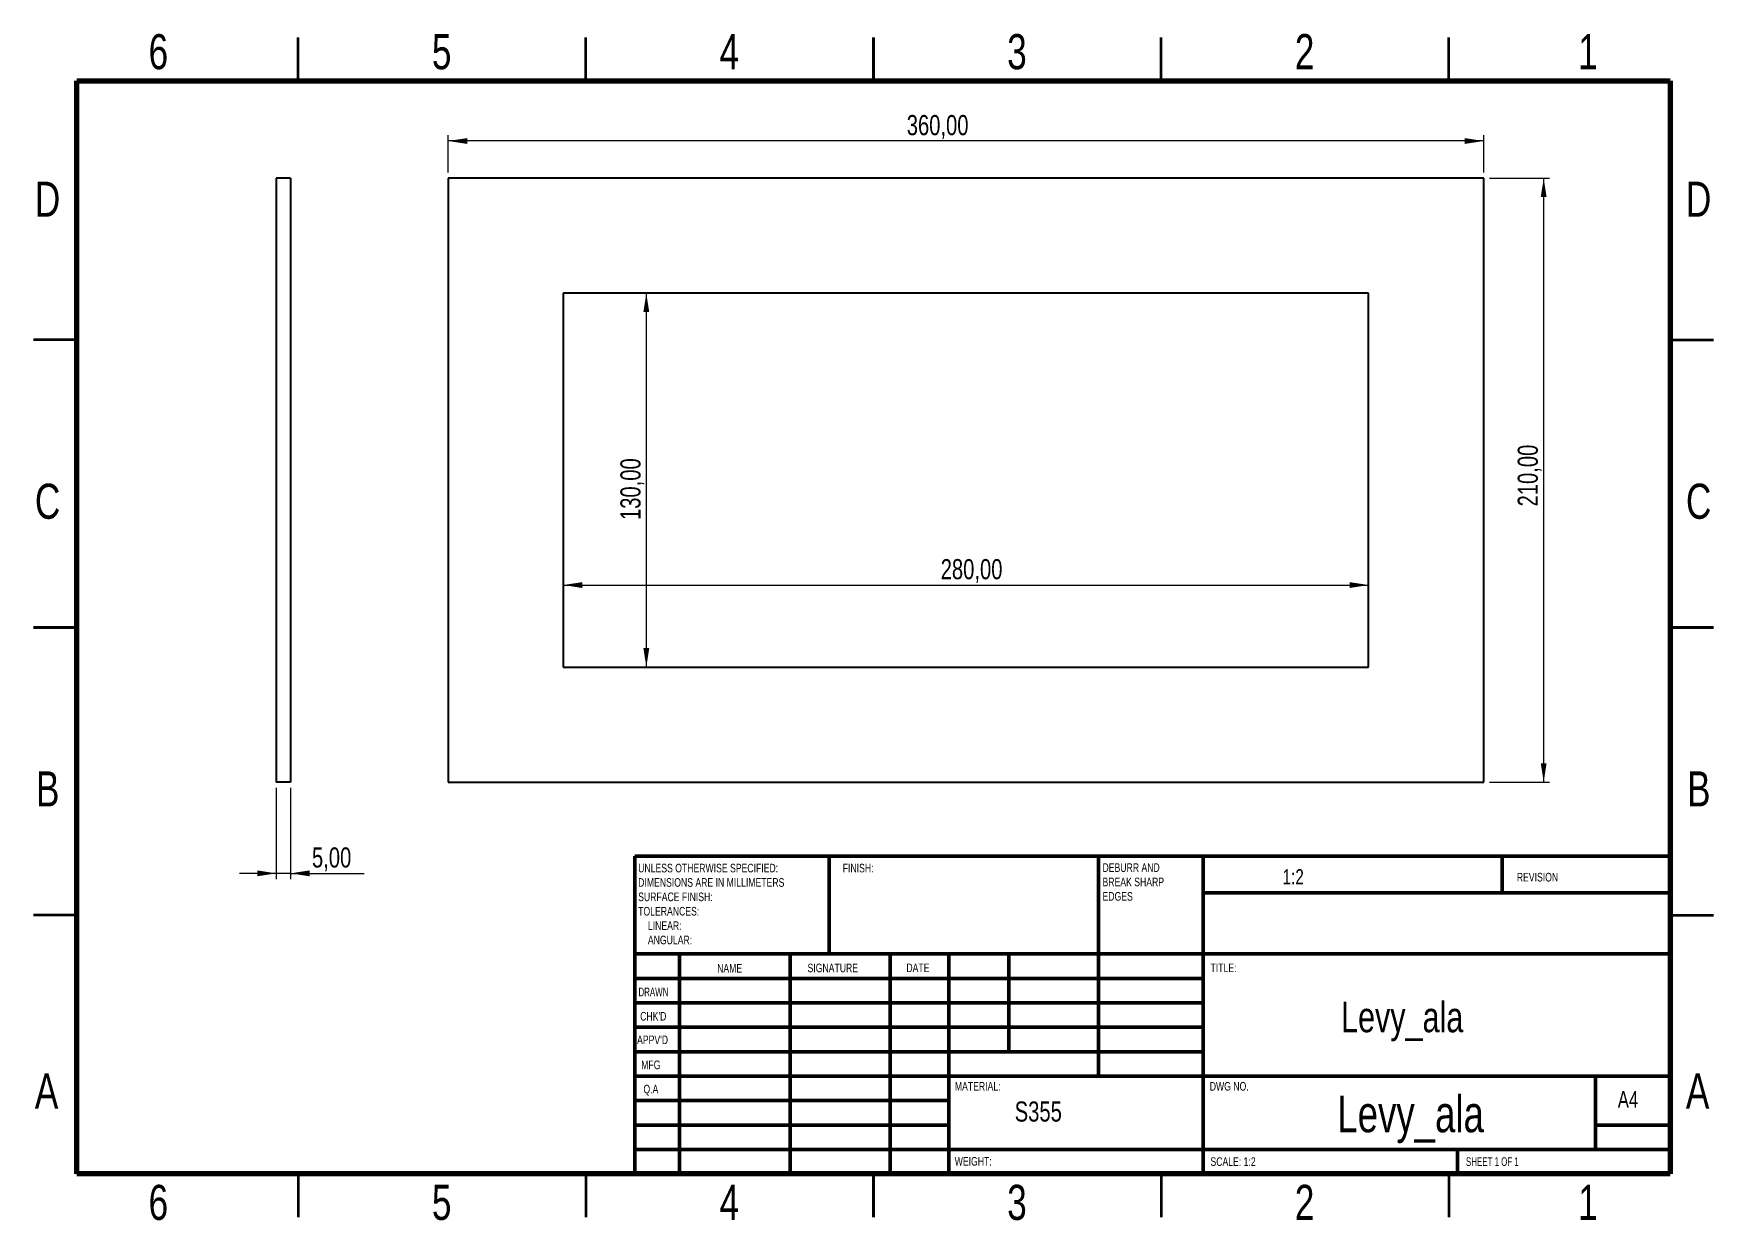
# Model space of a CAD drawing. Header units: millimetres. Extents: x 2 to 294, y 2 to 208.
import ezdxf

# ---------------------------------------------------------------- set-up
doc = ezdxf.new("R2010")
doc.units = ezdxf.units.MM
doc.styles.add('SLDTEXTSTYLE0', font='TXT', dxfattribs={"width": 0.75})
doc.styles.add('SLDTEXTSTYLE1', font='TXT', dxfattribs={"width": 0.686449})
doc.styles.add('SLDTEXTSTYLE2', font='TXT', dxfattribs={"width": 0.6875})
doc.dimstyles.new('SLDDIMSTYLE0', dxfattribs={"dimtxt": 3.5, "dimasz": 3.302, "dimexe": 0, "dimexo": 0.0625, "dimgap": 0.875, "dimtad": 1, "dimlfac": 2, "dimrnd": 1e-09, "dimzin": 12, "dimdsep": 46, "dimtxsty": 'SLDTEXTSTYLE0', "dimsah": 1, "dimcen": 0.09, "dimadec": 0, "dimazin": 3, "dimtfac": 1, "dimtofl": 0, "dimtmove": 0, "dimatfit": 3, "dimfxl": 1, "dimfrac": 2, "dimtolj": 1, "dimtzin": 12, "dimarcsym": 0})
doc.dimstyles.new('SLDDIMSTYLE1', dxfattribs={"dimtxt": 3.5, "dimasz": 3.302, "dimexe": 0, "dimexo": 0.0625, "dimgap": 0.875, "dimtad": 1, "dimlfac": 2, "dimrnd": 1e-09, "dimzin": 12, "dimdsep": 46, "dimtxsty": 'SLDTEXTSTYLE0', "dimsah": 1, "dimcen": 0.09, "dimadec": 0, "dimazin": 3, "dimtfac": 1, "dimtmove": 0, "dimatfit": 0, "dimfxl": 1, "dimfrac": 2, "dimtolj": 1, "dimtzin": 12, "dimarcsym": 0})

# ---------------------------------------------------------------- blocks, each defined once
blk = doc.blocks.new('SW_NOTE_0')
at = {"color": 0, "linetype": 'Continuous', "lineweight": 0, "char_height": 1.5, "attachment_point": 1, "style": 'SLDTEXTSTYLE0'}
for s, insert in [('UNLESS OTHERWISE SPECIFIED:', (0, 1.93)), ('DIMENSIONS ARE IN MILLIMETERS', (0, -0.57)), ('TOLERANCES:', (0, -5.57)), ('SURFACE FINISH:', (0, -3.07)), ('LINEAR:', (1.69, -8.07)), ('ANGULAR:', (1.69, -10.57))]:
    blk.add_mtext(s, dxfattribs=dict(at, insert=insert))
blk = doc.blocks.new('SW_NOTE_0_1')
at = {"color": 0, "linetype": 'Continuous', "lineweight": 0, "char_height": 1.5, "attachment_point": 1, "style": 'SLDTEXTSTYLE0'}
for s, insert in [('DEBURR AND', (0, 1.93)), ('BREAK SHARP', (0, -0.57)), ('EDGES', (0, -3.07))]:
    blk.add_mtext(s, dxfattribs=dict(at, insert=insert))
blk = doc.blocks.new('_D')
at = {"color": 7, "linetype": 'Continuous', "lineweight": 0}
for p, q in [((74.57, 184.09), (74.57, 190.54)), ((254.57, 184.09), (254.57, 190.54)), ((254.57, 189.54), (74.57, 189.54))]:
    blk.add_line(p, q, dxfattribs=at)
at = {"color": 7, "linetype": 'Continuous', "lineweight": 18}
for points in [[(74.57, 189.54), (77.87, 189.03), (77.87, 190.04)], [(254.57, 189.54), (251.27, 190.04), (251.27, 189.03)]]:
    blk.add_solid(points, dxfattribs=at)
at = {"color": 7, "linetype": 'Continuous', "lineweight": 18, "insert": (154.28, 194.05), "char_height": 3.5, "attachment_point": 1, "style": 'SLDTEXTSTYLE0'}
blk.add_mtext('360,00', dxfattribs=at)
blk = doc.blocks.new('_D_1')
at = {"color": 7, "linetype": 'Continuous', "lineweight": 0}
for p, q in [((255.57, 183.09), (266, 183.09)), ((265, 78.09), (265, 183.09)), ((255.57, 78.09), (266, 78.09))]:
    blk.add_line(p, q, dxfattribs=at)
at = {"color": 7, "linetype": 'Continuous', "lineweight": 18}
for points in [[(265, 183.09), (264.49, 179.79), (265.5, 179.79)], [(265, 78.09), (265.5, 81.39), (264.49, 81.39)]]:
    blk.add_solid(points, dxfattribs=at)
at = {"color": 7, "linetype": 'Continuous', "lineweight": 18, "insert": (260.48, 126.02), "char_height": 3.5, "attachment_point": 1, "rotation": 90, "style": 'SLDTEXTSTYLE0'}
blk.add_mtext('210,00', dxfattribs=at)
blk = doc.blocks.new('_D_2')
at = {"color": 7, "linetype": 'Continuous', "lineweight": 0}
blk.add_line((109.01, 163.09), (109.01, 98.09), dxfattribs=at)
at = {"color": 7, "linetype": 'Continuous', "lineweight": 18}
for points in [[(109.01, 163.09), (108.5, 159.79), (109.52, 159.79)], [(109.01, 98.09), (109.52, 101.39), (108.5, 101.39)]]:
    blk.add_solid(points, dxfattribs=at)
at = {"color": 7, "linetype": 'Continuous', "lineweight": 18, "insert": (104.5, 123.66), "char_height": 3.5, "attachment_point": 1, "rotation": 90, "style": 'SLDTEXTSTYLE0'}
blk.add_mtext('130,00', dxfattribs=at)
blk = doc.blocks.new('_D_3')
at = {"color": 7, "linetype": 'Continuous', "lineweight": 0}
blk.add_line((94.57, 112.36), (234.57, 112.36), dxfattribs=at)
at = {"color": 7, "linetype": 'Continuous', "lineweight": 18}
for points in [[(94.57, 112.36), (97.87, 111.85), (97.87, 112.86)], [(234.57, 112.36), (231.27, 112.86), (231.27, 111.85)]]:
    blk.add_solid(points, dxfattribs=at)
at = {"color": 7, "linetype": 'Continuous', "lineweight": 18, "insert": (160.18, 116.87), "char_height": 3.5, "attachment_point": 1, "style": 'SLDTEXTSTYLE0'}
blk.add_mtext('280,00', dxfattribs=at)
blk = doc.blocks.new('_D_4')
at = {"color": 7, "linetype": 'Continuous', "lineweight": 0}
for p, q in [((44.67, 77.09), (44.67, 61.25)), ((47.17, 77.09), (47.17, 61.25)), ((44.67, 62.25), (38.32, 62.25)), ((47.17, 62.25), (44.67, 62.25)), ((47.17, 62.25), (59.94, 62.25))]:
    blk.add_line(p, q, dxfattribs=at)
at = {"color": 7, "linetype": 'Continuous', "lineweight": 18}
for points in [[(44.67, 62.25), (41.37, 62.76), (41.37, 61.74)], [(47.17, 62.25), (50.48, 61.74), (50.48, 62.76)]]:
    blk.add_solid(points, dxfattribs=at)
at = {"color": 7, "linetype": 'Continuous', "lineweight": 18, "insert": (50.89, 66.76), "char_height": 3.5, "attachment_point": 1, "style": 'SLDTEXTSTYLE0'}
blk.add_mtext('5,00', dxfattribs=at)

msp = doc.modelspace()

# ---------------------------------------------------------------- linework, layer by layer
at = {"color": 7, "linetype": 'Continuous', "lineweight": 35}
for p, q in [((48.5, 200), (48.5, 207.5)), ((98.5, 200), (98.5, 207.5)), ((148.5, 207.5), (148.5, 200)), ((148.5, 200), (148.5, 207.5)), ((198.5, 200), (198.5, 207.5)), ((248.5, 200), (248.5, 207.5)), ((10, 155), (2.5, 155)), ((287, 155), (294.5, 155)), ((2.5, 105), (10, 105)), ((10, 105), (2.5, 105)), ((294.5, 105), (287, 105)), ((287, 105), (294.5, 105)), ((10, 55), (2.5, 55)), ((287, 55), (294.5, 55)), ((48.5, 10), (48.5, 2.5)), ((98.5, 10), (98.5, 2.5)), ((148.5, 2.5), (148.5, 10)), ((148.5, 10), (148.5, 2.5)), ((198.5, 10), (198.5, 2.5)), ((248.5, 10), (248.5, 2.5))]:
    msp.add_line(p, q, dxfattribs=at)
at = {"color": 7, "linetype": 'Continuous', "lineweight": 70}
for p, q in [((10, 10), (10, 200)), ((10, 200), (287, 200)), ((287, 200), (287, 10)), ((287, 10), (10, 10))]:
    msp.add_line(p, q, dxfattribs=at)
at = {"color": 7, "linetype": 'Continuous', "lineweight": 25}
for p, q in [((47.1742, 183.09), (44.6742, 183.09)), ((44.6742, 183.09), (44.6742, 78.09)), ((47.1742, 183.09), (47.1742, 78.09)), ((74.5679, 183.09), (74.5679, 78.09)), ((254.5679, 183.09), (74.5679, 183.09)), ((254.5679, 78.09), (254.5679, 183.09)), ((234.5679, 163.09), (94.5679, 163.09)), ((94.5679, 163.09), (94.5679, 98.09)), ((234.5679, 98.09), (234.5679, 163.09)), ((94.5679, 98.09), (234.5679, 98.09)), ((47.1742, 78.09), (44.6742, 78.09)), ((74.5679, 78.09), (254.5679, 78.09))]:
    msp.add_line(p, q, dxfattribs=at)
at = {"color": 7, "linetype": 'Continuous', "lineweight": 50}
for p, q in [((107, 65.25), (287, 65.25)), ((107, 65.25), (107, 10)), ((140.8, 48.25), (140.8, 65.25)), ((187.6, 65.25), (187.6, 27)), ((205.8, 65.25), (205.8, 10)), ((257.8, 58.875), (257.8, 65.25)), ((287, 58.875), (205.8, 58.875)), ((287, 48.25), (107, 48.25)), ((114.8, 48.25), (114.8, 10)), ((133.991, 48.25), (133.991, 10)), ((151.3989, 48.25), (151.3989, 10)), ((161.6, 10), (161.6, 48.25)), ((172, 31.25), (172, 48.25)), ((205.8, 44), (107, 44)), ((205.8, 39.75), (107, 39.75)), ((205.8, 35.5), (107, 35.5)), ((205.8, 31.25), (107, 31.25)), ((161.6, 27), (107, 27)), ((161.6, 27), (287, 27)), ((274, 14.25), (274, 27)), ((161.6, 22.7499), (107, 22.7499)), ((161.6, 18.5), (107, 18.5)), ((287, 18.5), (274, 18.5)), ((107, 14.25), (287, 14.25)), ((250, 10), (250, 14.25))]:
    msp.add_line(p, q, dxfattribs=at)

# ---------------------------------------------------------------- block references
at = {"color": 7, "linetype": 'Continuous', "lineweight": 0}
for name, p in [('SW_NOTE_0', (107.5937, 61.9874)), ('SW_NOTE_0_1', (188.3092, 62.0695))]:
    msp.add_blockref(name, p, dxfattribs=at)

# ---------------------------------------------------------------- texts
for s, insert, char_height, attachment_point, style in [('6', (24.1886, 208.1137), 6.096, 2, 'SLDTEXTSTYLE0'), ('5', (73.4386, 208.1137), 6.096, 2, 'SLDTEXTSTYLE0'), ('4', (123.4386, 208.1137), 6.096, 2, 'SLDTEXTSTYLE0'), ('3', (173.4386, 208.1137), 6.096, 2, 'SLDTEXTSTYLE0'), ('2', (223.4386, 208.1137), 6.096, 2, 'SLDTEXTSTYLE0'), ('1', (272.6886, 208.1137), 6.096, 2, 'SLDTEXTSTYLE0'), ('D', (4.9302, 182.4757), 6.096, 2, 'SLDTEXTSTYLE0'), ('D', (291.9302, 182.4757), 6.096, 2, 'SLDTEXTSTYLE0'), ('C', (4.9365, 129.9757), 6.096, 2, 'SLDTEXTSTYLE0'), ('C', (291.9365, 129.9757), 6.096, 2, 'SLDTEXTSTYLE0'), ('B', (4.9534, 79.9757), 6.096, 2, 'SLDTEXTSTYLE0'), ('B', (291.9534, 79.9757), 6.096, 2, 'SLDTEXTSTYLE0'), ('FINISH:', (143.1498, 63.921), 1.5, 1, 'SLDTEXTSTYLE0'), ('1:2', (219.6146, 62.9823), 2.64583, 1, 'SLDTEXTSTYLE0'), ('REVISION', (260.3276, 62.3349), 1.5, 1, 'SLDTEXTSTYLE0'), ('NAME', (121.3222, 46.5015), 1.5, 1, 'SLDTEXTSTYLE0'), ('SIGNATURE', (137.0336, 46.5618), 1.5, 1, 'SLDTEXTSTYLE0'), ('DATE', (154.2147, 46.5762), 1.5, 1, 'SLDTEXTSTYLE0'), ('TITLE:', (207.0902, 46.5762), 1.5, 1, 'SLDTEXTSTYLE0'), ('DRAWN', (107.6434, 42.3848), 1.5, 1, 'SLDTEXTSTYLE1'), ("CHK'D", (107.9392, 38.1619), 1.5, 1, 'SLDTEXTSTYLE0'), ('Levy_ala', (229.7799, 39.9244), 5.29167, 1, 'SLDTEXTSTYLE0'), ("APPV'D", (107.4017, 34.0659), 1.5, 1, 'SLDTEXTSTYLE0'), ('MFG', (108.124, 29.7158), 1.5, 1, 'SLDTEXTSTYLE0'), ('A', (4.7566, 27.4757), 6.096, 2, 'SLDTEXTSTYLE0'), ('A', (291.7566, 27.4757), 6.096, 2, 'SLDTEXTSTYLE0'), ('Q.A', (108.509, 25.5047), 1.5, 1, 'SLDTEXTSTYLE0'), ('MATERIAL:', (162.6459, 25.9861), 1.5, 1, 'SLDTEXTSTYLE0'), ('DWG NO.', (206.953, 25.9861), 1.5, 1, 'SLDTEXTSTYLE0'), ('Levy_ala', (241.8675, 23.6069), 6.35, 2, 'SLDTEXTSTYLE0'), ('A4', (277.8712, 24.4064), 2.91042, 1, 'SLDTEXTSTYLE0'), ('S355', (173.045, 22.6032), 3.5, 1, 'SLDTEXTSTYLE0'), ('WEIGHT:', (162.6178, 12.9493), 1.4986, 1, 'SLDTEXTSTYLE0'), ('SCALE: 1:2', (207.074, 12.9001), 1.5, 1, 'SLDTEXTSTYLE0'), ('SHEET 1 OF 1', (251.4783, 12.9001), 1.5, 1, 'SLDTEXTSTYLE2'), ('6', (24.1886, 8.1137), 6.096, 2, 'SLDTEXTSTYLE0'), ('5', (73.4386, 8.1137), 6.096, 2, 'SLDTEXTSTYLE0'), ('4', (123.4386, 8.1137), 6.096, 2, 'SLDTEXTSTYLE0'), ('3', (173.4386, 8.1137), 6.096, 2, 'SLDTEXTSTYLE0'), ('2', (223.4386, 8.1137), 6.096, 2, 'SLDTEXTSTYLE0'), ('1', (272.6886, 8.1137), 6.096, 2, 'SLDTEXTSTYLE0')]:
    msp.add_mtext(s, dxfattribs=dict(at, insert=insert, char_height=char_height, attachment_point=attachment_point, style=style))

# ---------------------------------------------------------------- dimensions: what is measured, and where the dimension line sits
at = {"color": 7, "linetype": 'Continuous', "lineweight": 18}
for base, p1, p2, dimstyle, picture, middle in [((74.5679, 189.5363), (254.5679, 183.09), (74.5679, 183.09), 'SLDDIMSTYLE0', '_D', (161.3965, 189.5363)), ((234.5679, 112.3566), (94.5679, 98.09), (234.5679, 98.09), 'SLDDIMSTYLE0', '_D_3', (167.2962, 112.3566)), ((44.6742, 62.2506), (47.1742, 78.09), (44.6742, 78.09), 'SLDDIMSTYLE1', '_D_4', (55.4111, 62.2506))]:
    dim = msp.add_linear_dim(base=base, p1=p1, p2=p2, dimstyle=dimstyle, dxfattribs=at)
    dim.commit()
    dim.dimension.update_dxf_attribs({"geometry": picture, "text_midpoint": middle, "dimtype": 160})
for base, p1, p2, picture, middle in [((264.9953, 183.09), (254.5679, 78.09), (254.5679, 183.09), '_D_1', (264.9953, 133.1351)), ((109.0071, 98.09), (94.5679, 163.09), (94.5679, 98.09), '_D_2', (109.0071, 130.7752))]:
    dim = msp.add_linear_dim(base=base, p1=p1, p2=p2, angle=90, dimstyle='SLDDIMSTYLE0', dxfattribs=at)
    dim.commit()
    dim.dimension.update_dxf_attribs({"geometry": picture, "text_midpoint": middle, "dimtype": 160})

doc.saveas('drawing.dxf')
